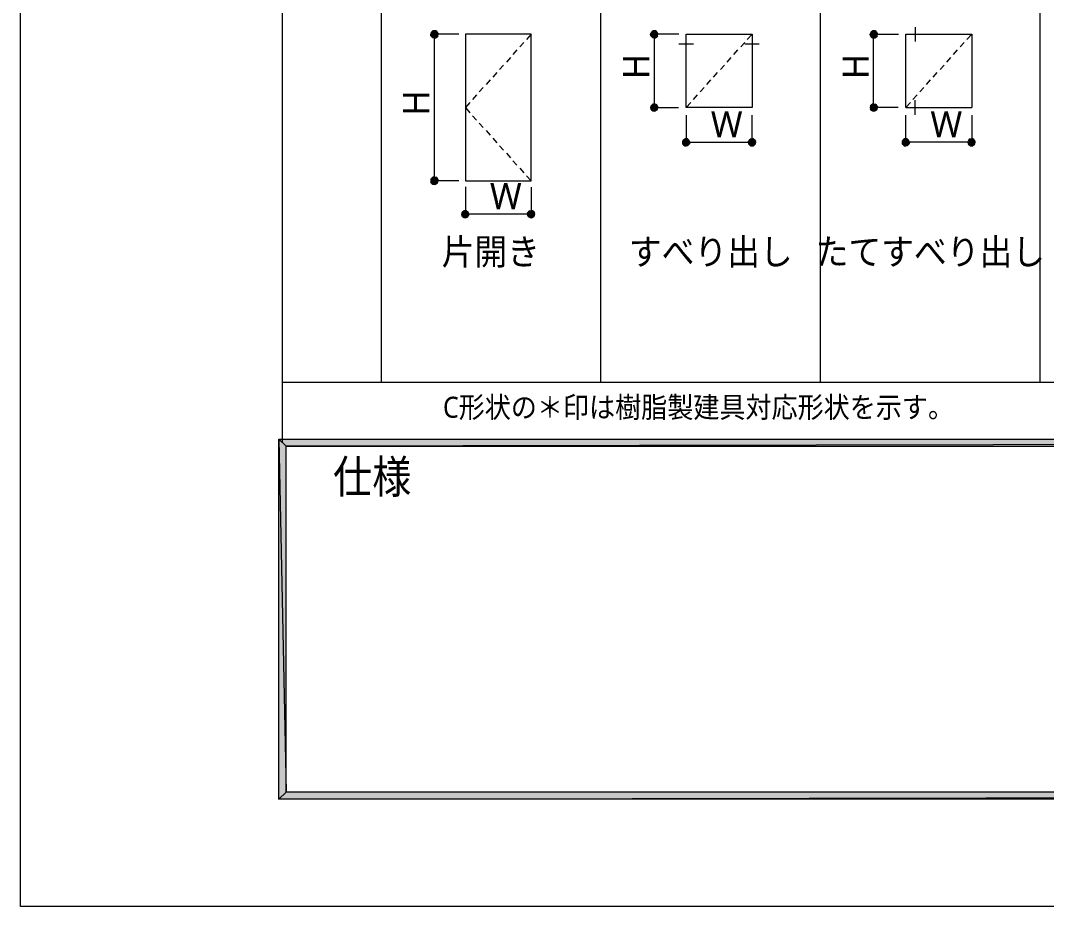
# Model space of a CAD drawing. Header units: millimetres. Extents: x 0 to 420, y 0 to 297.
# Drawn here: x 0.2 to 101.9, y 0 to 87.9 of the extents above; entities that cross this region are included whole.
import ezdxf
from ezdxf.enums import TextEntityAlignment as Align

# ---------------------------------------------------------------- set-up
doc = ezdxf.new("R2010")
doc.units = ezdxf.units.MM
doc.styles.add('kst32b', font='NotoSansJP-Variable.ttf')

msp = doc.modelspace()

# ---------------------------------------------------------------- hatches: boundary and pattern name
h = msp.add_hatch(color=7)
h.paths.add_polyline_path([(40.89, 86.61), (40.87, 86.49), (41.23, 86.49), (40.89, 86.61)])
h.paths.add_polyline_path([(40.87, 86.49), (41.23, 86.49), (40.89, 86.34), (40.87, 86.49)])
h.paths.add_polyline_path([(41.23, 86.49), (40.89, 86.34), (40.98, 86.23), (41.23, 86.49)])
h = msp.add_hatch(color=7)
h.paths.add_polyline_path([(41.23, 86.85), (41.08, 86.83), (41.23, 86.49), (41.23, 86.85)])
h.paths.add_polyline_path([(41.08, 86.83), (41.23, 86.49), (40.98, 86.74), (41.08, 86.83)])
h.paths.add_polyline_path([(41.23, 86.49), (40.98, 86.74), (40.89, 86.61), (41.23, 86.49)])
h = msp.add_hatch(color=7)
h.paths.add_polyline_path([(40.98, 86.23), (41.08, 86.15), (41.23, 86.49), (40.98, 86.23)])
h.paths.add_polyline_path([(41.08, 86.15), (41.23, 86.49), (41.23, 86.13), (41.08, 86.15)])
h.paths.add_polyline_path([(41.23, 86.49), (41.23, 86.13), (41.36, 86.15), (41.23, 86.49)])
for points in [[(41.36, 86.83), (41.23, 86.85), (41.23, 86.49), (41.36, 86.83)], [(63.16, 86.83), (63.03, 86.85), (63.03, 86.49), (63.16, 86.83)], [(84.94, 86.83), (84.79, 86.85), (84.79, 86.49), (84.94, 86.83)], [(62.89, 78.89), (63.03, 78.87), (63.03, 79.23), (62.89, 78.89)], [(84.67, 78.89), (84.79, 78.87), (84.79, 79.23), (84.67, 78.89)], [(65.85, 75.9), (65.83, 75.78), (66.19, 75.78), (65.85, 75.9)], [(73.07, 75.63), (73.09, 75.78), (72.73, 75.78), (73.07, 75.63)], [(87.63, 75.9), (87.61, 75.78), (87.97, 75.78), (87.63, 75.9)], [(94.83, 75.63), (94.87, 75.78), (94.51, 75.78), (94.83, 75.63)], [(41.08, 71.63), (41.23, 71.61), (41.23, 71.97), (41.08, 71.63)], [(43.96, 68.79), (43.92, 68.64), (44.3, 68.64), (43.96, 68.79)], [(51.16, 68.52), (51.18, 68.64), (50.82, 68.64), (51.16, 68.52)]]:
    msp.add_hatch(color=7).paths.add_polyline_path(points)
h = msp.add_hatch(color=7)
h.paths.add_polyline_path([(41.59, 86.49), (41.57, 86.61), (41.23, 86.49), (41.59, 86.49)])
h.paths.add_polyline_path([(41.57, 86.61), (41.23, 86.49), (41.49, 86.74), (41.57, 86.61)])
h.paths.add_polyline_path([(41.23, 86.49), (41.49, 86.74), (41.36, 86.83), (41.23, 86.49)])
h = msp.add_hatch(color=7)
h.paths.add_polyline_path([(41.36, 86.15), (41.49, 86.23), (41.23, 86.49), (41.36, 86.15)])
h.paths.add_polyline_path([(41.49, 86.23), (41.23, 86.49), (41.57, 86.34), (41.49, 86.23)])
h.paths.add_polyline_path([(41.23, 86.49), (41.57, 86.34), (41.59, 86.49), (41.23, 86.49)])
h = msp.add_hatch(color=7)
h.paths.add_polyline_path([(62.7, 86.61), (62.67, 86.49), (63.03, 86.49), (62.7, 86.61)])
h.paths.add_polyline_path([(62.67, 86.49), (63.03, 86.49), (62.7, 86.34), (62.67, 86.49)])
h.paths.add_polyline_path([(63.03, 86.49), (62.7, 86.34), (62.78, 86.23), (63.03, 86.49)])
h = msp.add_hatch(color=7)
h.paths.add_polyline_path([(63.03, 86.85), (62.89, 86.83), (63.03, 86.49), (63.03, 86.85)])
h.paths.add_polyline_path([(62.89, 86.83), (63.03, 86.49), (62.78, 86.74), (62.89, 86.83)])
h.paths.add_polyline_path([(63.03, 86.49), (62.78, 86.74), (62.7, 86.61), (63.03, 86.49)])
h = msp.add_hatch(color=7)
h.paths.add_polyline_path([(62.78, 86.23), (62.89, 86.15), (63.03, 86.49), (62.78, 86.23)])
h.paths.add_polyline_path([(62.89, 86.15), (63.03, 86.49), (63.03, 86.13), (62.89, 86.15)])
h.paths.add_polyline_path([(63.03, 86.49), (63.03, 86.13), (63.16, 86.15), (63.03, 86.49)])
h = msp.add_hatch(color=7)
h.paths.add_polyline_path([(63.39, 86.49), (63.37, 86.61), (63.03, 86.49), (63.39, 86.49)])
h.paths.add_polyline_path([(63.37, 86.61), (63.03, 86.49), (63.29, 86.74), (63.37, 86.61)])
h.paths.add_polyline_path([(63.03, 86.49), (63.29, 86.74), (63.16, 86.83), (63.03, 86.49)])
h = msp.add_hatch(color=7)
h.paths.add_polyline_path([(63.16, 86.15), (63.29, 86.23), (63.03, 86.49), (63.16, 86.15)])
h.paths.add_polyline_path([(63.29, 86.23), (63.03, 86.49), (63.37, 86.34), (63.29, 86.23)])
h.paths.add_polyline_path([(63.03, 86.49), (63.37, 86.34), (63.39, 86.49), (63.03, 86.49)])
h = msp.add_hatch(color=7)
h.paths.add_polyline_path([(84.48, 86.61), (84.43, 86.49), (84.79, 86.49), (84.48, 86.61)])
h.paths.add_polyline_path([(84.43, 86.49), (84.79, 86.49), (84.48, 86.34), (84.43, 86.49)])
h.paths.add_polyline_path([(84.79, 86.49), (84.48, 86.34), (84.54, 86.23), (84.79, 86.49)])
h = msp.add_hatch(color=7)
h.paths.add_polyline_path([(84.79, 86.85), (84.67, 86.83), (84.79, 86.49), (84.79, 86.85)])
h.paths.add_polyline_path([(84.67, 86.83), (84.79, 86.49), (84.54, 86.74), (84.67, 86.83)])
h.paths.add_polyline_path([(84.79, 86.49), (84.54, 86.74), (84.48, 86.61), (84.79, 86.49)])
h = msp.add_hatch(color=7)
h.paths.add_polyline_path([(84.54, 86.23), (84.67, 86.15), (84.79, 86.49), (84.54, 86.23)])
h.paths.add_polyline_path([(84.67, 86.15), (84.79, 86.49), (84.79, 86.13), (84.67, 86.15)])
h.paths.add_polyline_path([(84.79, 86.49), (84.79, 86.13), (84.94, 86.15), (84.79, 86.49)])
h = msp.add_hatch(color=7)
h.paths.add_polyline_path([(85.17, 86.49), (85.13, 86.61), (84.79, 86.49), (85.17, 86.49)])
h.paths.add_polyline_path([(85.13, 86.61), (84.79, 86.49), (85.07, 86.74), (85.13, 86.61)])
h.paths.add_polyline_path([(84.79, 86.49), (85.07, 86.74), (84.94, 86.83), (84.79, 86.49)])
h = msp.add_hatch(color=7)
h.paths.add_polyline_path([(84.94, 86.15), (85.07, 86.23), (84.79, 86.49), (84.94, 86.15)])
h.paths.add_polyline_path([(85.07, 86.23), (84.79, 86.49), (85.13, 86.34), (85.07, 86.23)])
h.paths.add_polyline_path([(84.79, 86.49), (85.13, 86.34), (85.17, 86.49), (84.79, 86.49)])
h = msp.add_hatch(color=7)
h.paths.add_polyline_path([(62.89, 79.57), (62.78, 79.48), (63.03, 79.23), (62.89, 79.57)])
h.paths.add_polyline_path([(62.78, 79.48), (63.03, 79.23), (62.7, 79.35), (62.78, 79.48)])
h.paths.add_polyline_path([(63.03, 79.23), (62.7, 79.35), (62.67, 79.23), (63.03, 79.23)])
h = msp.add_hatch(color=7)
h.paths.add_polyline_path([(63.29, 79.48), (63.16, 79.57), (63.03, 79.23), (63.29, 79.48)])
h.paths.add_polyline_path([(63.16, 79.57), (63.03, 79.23), (63.03, 79.59), (63.16, 79.57)])
h.paths.add_polyline_path([(63.03, 79.23), (63.03, 79.59), (62.89, 79.57), (63.03, 79.23)])
h = msp.add_hatch(color=7)
h.paths.add_polyline_path([(63.37, 79.08), (63.39, 79.23), (63.03, 79.23), (63.37, 79.08)])
h.paths.add_polyline_path([(63.39, 79.23), (63.03, 79.23), (63.37, 79.35), (63.39, 79.23)])
h.paths.add_polyline_path([(63.03, 79.23), (63.37, 79.35), (63.29, 79.48), (63.03, 79.23)])
h = msp.add_hatch(color=7)
h.paths.add_polyline_path([(84.67, 79.57), (84.54, 79.48), (84.79, 79.23), (84.67, 79.57)])
h.paths.add_polyline_path([(84.54, 79.48), (84.79, 79.23), (84.48, 79.35), (84.54, 79.48)])
h.paths.add_polyline_path([(84.79, 79.23), (84.48, 79.35), (84.43, 79.23), (84.79, 79.23)])
h = msp.add_hatch(color=7)
h.paths.add_polyline_path([(85.07, 79.48), (84.94, 79.57), (84.79, 79.23), (85.07, 79.48)])
h.paths.add_polyline_path([(84.94, 79.57), (84.79, 79.23), (84.79, 79.59), (84.94, 79.57)])
h.paths.add_polyline_path([(84.79, 79.23), (84.79, 79.59), (84.67, 79.57), (84.79, 79.23)])
h = msp.add_hatch(color=7)
h.paths.add_polyline_path([(85.13, 79.08), (85.17, 79.23), (84.79, 79.23), (85.13, 79.08)])
h.paths.add_polyline_path([(85.17, 79.23), (84.79, 79.23), (85.13, 79.35), (85.17, 79.23)])
h.paths.add_polyline_path([(84.79, 79.23), (85.13, 79.35), (85.07, 79.48), (84.79, 79.23)])
h = msp.add_hatch(color=7)
h.paths.add_polyline_path([(62.67, 79.23), (62.7, 79.08), (63.03, 79.23), (62.67, 79.23)])
h.paths.add_polyline_path([(62.7, 79.08), (63.03, 79.23), (62.78, 78.97), (62.7, 79.08)])
h.paths.add_polyline_path([(63.03, 79.23), (62.78, 78.97), (62.89, 78.89), (63.03, 79.23)])
h = msp.add_hatch(color=7)
h.paths.add_polyline_path([(63.03, 78.87), (63.16, 78.89), (63.03, 79.23), (63.03, 78.87)])
h.paths.add_polyline_path([(63.16, 78.89), (63.03, 79.23), (63.29, 78.97), (63.16, 78.89)])
h.paths.add_polyline_path([(63.03, 79.23), (63.29, 78.97), (63.37, 79.08), (63.03, 79.23)])
h = msp.add_hatch(color=7)
h.paths.add_polyline_path([(84.43, 79.23), (84.48, 79.08), (84.79, 79.23), (84.43, 79.23)])
h.paths.add_polyline_path([(84.48, 79.08), (84.79, 79.23), (84.54, 78.97), (84.48, 79.08)])
h.paths.add_polyline_path([(84.79, 79.23), (84.54, 78.97), (84.67, 78.89), (84.79, 79.23)])
h = msp.add_hatch(color=7)
h.paths.add_polyline_path([(84.79, 78.87), (84.94, 78.89), (84.79, 79.23), (84.79, 78.87)])
h.paths.add_polyline_path([(84.94, 78.89), (84.79, 79.23), (85.07, 78.97), (84.94, 78.89)])
h.paths.add_polyline_path([(84.79, 79.23), (85.07, 78.97), (85.13, 79.08), (84.79, 79.23)])
h = msp.add_hatch(color=7)
h.paths.add_polyline_path([(65.83, 75.78), (65.85, 75.63), (66.19, 75.78), (65.83, 75.78)])
h.paths.add_polyline_path([(65.85, 75.63), (66.19, 75.78), (65.93, 75.52), (65.85, 75.63)])
h.paths.add_polyline_path([(66.19, 75.78), (65.93, 75.52), (66.06, 75.44), (66.19, 75.78)])
h = msp.add_hatch(color=7)
h.paths.add_polyline_path([(66.19, 76.14), (66.06, 76.12), (66.19, 75.78), (66.19, 76.14)])
h.paths.add_polyline_path([(66.06, 76.12), (66.19, 75.78), (65.93, 76.03), (66.06, 76.12)])
h.paths.add_polyline_path([(66.19, 75.78), (65.93, 76.03), (65.85, 75.9), (66.19, 75.78)])
h = msp.add_hatch(color=7)
h.paths.add_polyline_path([(66.06, 75.44), (66.19, 75.42), (66.19, 75.78), (66.06, 75.44)])
h.paths.add_polyline_path([(66.19, 75.42), (66.19, 75.78), (66.34, 75.44), (66.19, 75.42)])
h.paths.add_polyline_path([(66.19, 75.78), (66.34, 75.44), (66.44, 75.52), (66.19, 75.78)])
h = msp.add_hatch(color=7)
h.paths.add_polyline_path([(66.53, 75.9), (66.44, 76.03), (66.19, 75.78), (66.53, 75.9)])
h.paths.add_polyline_path([(66.44, 76.03), (66.19, 75.78), (66.34, 76.12), (66.44, 76.03)])
h.paths.add_polyline_path([(66.19, 75.78), (66.34, 76.12), (66.19, 76.14), (66.19, 75.78)])
h = msp.add_hatch(color=7)
h.paths.add_polyline_path([(66.44, 75.52), (66.53, 75.63), (66.19, 75.78), (66.44, 75.52)])
h.paths.add_polyline_path([(66.53, 75.63), (66.19, 75.78), (66.55, 75.78), (66.53, 75.63)])
h.paths.add_polyline_path([(66.19, 75.78), (66.55, 75.78), (66.53, 75.9), (66.19, 75.78)])
h = msp.add_hatch(color=7)
h.paths.add_polyline_path([(72.47, 76.03), (72.39, 75.9), (72.73, 75.78), (72.47, 76.03)])
h.paths.add_polyline_path([(72.39, 75.9), (72.73, 75.78), (72.37, 75.78), (72.39, 75.9)])
h.paths.add_polyline_path([(72.73, 75.78), (72.37, 75.78), (72.39, 75.63), (72.73, 75.78)])
h = msp.add_hatch(color=7)
h.paths.add_polyline_path([(72.39, 75.63), (72.47, 75.52), (72.73, 75.78), (72.39, 75.63)])
h.paths.add_polyline_path([(72.47, 75.52), (72.73, 75.78), (72.58, 75.44), (72.47, 75.52)])
h.paths.add_polyline_path([(72.73, 75.78), (72.58, 75.44), (72.73, 75.42), (72.73, 75.78)])
h = msp.add_hatch(color=7)
h.paths.add_polyline_path([(72.86, 76.12), (72.73, 76.14), (72.73, 75.78), (72.86, 76.12)])
h.paths.add_polyline_path([(72.73, 76.14), (72.73, 75.78), (72.58, 76.12), (72.73, 76.14)])
h.paths.add_polyline_path([(72.73, 75.78), (72.58, 76.12), (72.47, 76.03), (72.73, 75.78)])
h = msp.add_hatch(color=7)
h.paths.add_polyline_path([(73.09, 75.78), (73.07, 75.9), (72.73, 75.78), (73.09, 75.78)])
h.paths.add_polyline_path([(73.07, 75.9), (72.73, 75.78), (72.98, 76.03), (73.07, 75.9)])
h.paths.add_polyline_path([(72.73, 75.78), (72.98, 76.03), (72.86, 76.12), (72.73, 75.78)])
h = msp.add_hatch(color=7)
h.paths.add_polyline_path([(72.73, 75.42), (72.86, 75.44), (72.73, 75.78), (72.73, 75.42)])
h.paths.add_polyline_path([(72.86, 75.44), (72.73, 75.78), (72.98, 75.52), (72.86, 75.44)])
h.paths.add_polyline_path([(72.73, 75.78), (72.98, 75.52), (73.07, 75.63), (72.73, 75.78)])
h = msp.add_hatch(color=7)
h.paths.add_polyline_path([(87.61, 75.78), (87.63, 75.63), (87.97, 75.78), (87.61, 75.78)])
h.paths.add_polyline_path([(87.63, 75.63), (87.97, 75.78), (87.71, 75.52), (87.63, 75.63)])
h.paths.add_polyline_path([(87.97, 75.78), (87.71, 75.52), (87.82, 75.44), (87.97, 75.78)])
h = msp.add_hatch(color=7)
h.paths.add_polyline_path([(87.97, 76.14), (87.82, 76.12), (87.97, 75.78), (87.97, 76.14)])
h.paths.add_polyline_path([(87.82, 76.12), (87.97, 75.78), (87.71, 76.03), (87.82, 76.12)])
h.paths.add_polyline_path([(87.97, 75.78), (87.71, 76.03), (87.63, 75.9), (87.97, 75.78)])
h = msp.add_hatch(color=7)
h.paths.add_polyline_path([(87.82, 75.44), (87.97, 75.42), (87.97, 75.78), (87.82, 75.44)])
h.paths.add_polyline_path([(87.97, 75.42), (87.97, 75.78), (88.12, 75.44), (87.97, 75.42)])
h.paths.add_polyline_path([(87.97, 75.78), (88.12, 75.44), (88.22, 75.52), (87.97, 75.78)])
h = msp.add_hatch(color=7)
h.paths.add_polyline_path([(88.31, 75.9), (88.22, 76.03), (87.97, 75.78), (88.31, 75.9)])
h.paths.add_polyline_path([(88.22, 76.03), (87.97, 75.78), (88.12, 76.12), (88.22, 76.03)])
h.paths.add_polyline_path([(87.97, 75.78), (88.12, 76.12), (87.97, 76.14), (87.97, 75.78)])
h = msp.add_hatch(color=7)
h.paths.add_polyline_path([(88.22, 75.52), (88.31, 75.63), (87.97, 75.78), (88.22, 75.52)])
h.paths.add_polyline_path([(88.31, 75.63), (87.97, 75.78), (88.33, 75.78), (88.31, 75.63)])
h.paths.add_polyline_path([(87.97, 75.78), (88.33, 75.78), (88.31, 75.9), (87.97, 75.78)])
h = msp.add_hatch(color=7)
h.paths.add_polyline_path([(94.23, 76.03), (94.17, 75.9), (94.51, 75.78), (94.23, 76.03)])
h.paths.add_polyline_path([(94.17, 75.9), (94.51, 75.78), (94.13, 75.78), (94.17, 75.9)])
h.paths.add_polyline_path([(94.51, 75.78), (94.13, 75.78), (94.17, 75.63), (94.51, 75.78)])
h = msp.add_hatch(color=7)
h.paths.add_polyline_path([(94.17, 75.63), (94.23, 75.52), (94.51, 75.78), (94.17, 75.63)])
h.paths.add_polyline_path([(94.23, 75.52), (94.51, 75.78), (94.36, 75.44), (94.23, 75.52)])
h.paths.add_polyline_path([(94.51, 75.78), (94.36, 75.44), (94.51, 75.42), (94.51, 75.78)])
h = msp.add_hatch(color=7)
h.paths.add_polyline_path([(94.64, 76.12), (94.51, 76.14), (94.51, 75.78), (94.64, 76.12)])
h.paths.add_polyline_path([(94.51, 76.14), (94.51, 75.78), (94.36, 76.12), (94.51, 76.14)])
h.paths.add_polyline_path([(94.51, 75.78), (94.36, 76.12), (94.23, 76.03), (94.51, 75.78)])
h = msp.add_hatch(color=7)
h.paths.add_polyline_path([(94.87, 75.78), (94.83, 75.9), (94.51, 75.78), (94.87, 75.78)])
h.paths.add_polyline_path([(94.83, 75.9), (94.51, 75.78), (94.76, 76.03), (94.83, 75.9)])
h.paths.add_polyline_path([(94.51, 75.78), (94.76, 76.03), (94.64, 76.12), (94.51, 75.78)])
h = msp.add_hatch(color=7)
h.paths.add_polyline_path([(94.51, 75.42), (94.64, 75.44), (94.51, 75.78), (94.51, 75.42)])
h.paths.add_polyline_path([(94.64, 75.44), (94.51, 75.78), (94.76, 75.52), (94.64, 75.44)])
h.paths.add_polyline_path([(94.51, 75.78), (94.76, 75.52), (94.83, 75.63), (94.51, 75.78)])
h = msp.add_hatch(color=7)
h.paths.add_polyline_path([(41.08, 72.31), (40.98, 72.22), (41.23, 71.97), (41.08, 72.31)])
h.paths.add_polyline_path([(40.98, 72.22), (41.23, 71.97), (40.89, 72.11), (40.98, 72.22)])
h.paths.add_polyline_path([(41.23, 71.97), (40.89, 72.11), (40.87, 71.97), (41.23, 71.97)])
h = msp.add_hatch(color=7)
h.paths.add_polyline_path([(41.49, 72.22), (41.36, 72.31), (41.23, 71.97), (41.49, 72.22)])
h.paths.add_polyline_path([(41.36, 72.31), (41.23, 71.97), (41.23, 72.33), (41.36, 72.31)])
h.paths.add_polyline_path([(41.23, 71.97), (41.23, 72.33), (41.08, 72.31), (41.23, 71.97)])
h = msp.add_hatch(color=7)
h.paths.add_polyline_path([(40.87, 71.97), (40.89, 71.82), (41.23, 71.97), (40.87, 71.97)])
h.paths.add_polyline_path([(40.89, 71.82), (41.23, 71.97), (40.98, 71.71), (40.89, 71.82)])
h.paths.add_polyline_path([(41.23, 71.97), (40.98, 71.71), (41.08, 71.63), (41.23, 71.97)])
h = msp.add_hatch(color=7)
h.paths.add_polyline_path([(41.57, 71.82), (41.59, 71.97), (41.23, 71.97), (41.57, 71.82)])
h.paths.add_polyline_path([(41.59, 71.97), (41.23, 71.97), (41.57, 72.11), (41.59, 71.97)])
h.paths.add_polyline_path([(41.23, 71.97), (41.57, 72.11), (41.49, 72.22), (41.23, 71.97)])
h = msp.add_hatch(color=7)
h.paths.add_polyline_path([(41.23, 71.61), (41.36, 71.63), (41.23, 71.97), (41.23, 71.61)])
h.paths.add_polyline_path([(41.36, 71.63), (41.23, 71.97), (41.49, 71.71), (41.36, 71.63)])
h.paths.add_polyline_path([(41.23, 71.97), (41.49, 71.71), (41.57, 71.82), (41.23, 71.97)])
h = msp.add_hatch(color=7)
h.paths.add_polyline_path([(43.92, 68.64), (43.96, 68.52), (44.3, 68.64), (43.92, 68.64)])
h.paths.add_polyline_path([(43.96, 68.52), (44.3, 68.64), (44.03, 68.39), (43.96, 68.52)])
h.paths.add_polyline_path([(44.3, 68.64), (44.03, 68.39), (44.15, 68.33), (44.3, 68.64)])
h = msp.add_hatch(color=7)
h.paths.add_polyline_path([(44.3, 69.02), (44.15, 68.98), (44.3, 68.64), (44.3, 69.02)])
h.paths.add_polyline_path([(44.15, 68.98), (44.3, 68.64), (44.03, 68.9), (44.15, 68.98)])
h.paths.add_polyline_path([(44.3, 68.64), (44.03, 68.9), (43.96, 68.79), (44.3, 68.64)])
h = msp.add_hatch(color=7)
h.paths.add_polyline_path([(44.15, 68.33), (44.3, 68.28), (44.3, 68.64), (44.15, 68.33)])
h.paths.add_polyline_path([(44.3, 68.28), (44.3, 68.64), (44.43, 68.33), (44.3, 68.28)])
h.paths.add_polyline_path([(44.3, 68.64), (44.43, 68.33), (44.56, 68.39), (44.3, 68.64)])
h = msp.add_hatch(color=7)
h.paths.add_polyline_path([(44.62, 68.79), (44.56, 68.9), (44.3, 68.64), (44.62, 68.79)])
h.paths.add_polyline_path([(44.56, 68.9), (44.3, 68.64), (44.43, 68.98), (44.56, 68.9)])
h.paths.add_polyline_path([(44.3, 68.64), (44.43, 68.98), (44.3, 69.02), (44.3, 68.64)])
h = msp.add_hatch(color=7)
h.paths.add_polyline_path([(44.56, 68.39), (44.62, 68.52), (44.3, 68.64), (44.56, 68.39)])
h.paths.add_polyline_path([(44.62, 68.52), (44.3, 68.64), (44.66, 68.64), (44.62, 68.52)])
h.paths.add_polyline_path([(44.3, 68.64), (44.66, 68.64), (44.62, 68.79), (44.3, 68.64)])
h = msp.add_hatch(color=7)
h.paths.add_polyline_path([(50.57, 68.9), (50.48, 68.79), (50.82, 68.64), (50.57, 68.9)])
h.paths.add_polyline_path([(50.48, 68.79), (50.82, 68.64), (50.46, 68.64), (50.48, 68.79)])
h.paths.add_polyline_path([(50.82, 68.64), (50.46, 68.64), (50.48, 68.52), (50.82, 68.64)])
h = msp.add_hatch(color=7)
h.paths.add_polyline_path([(50.48, 68.52), (50.57, 68.39), (50.82, 68.64), (50.48, 68.52)])
h.paths.add_polyline_path([(50.57, 68.39), (50.82, 68.64), (50.69, 68.33), (50.57, 68.39)])
h.paths.add_polyline_path([(50.82, 68.64), (50.69, 68.33), (50.82, 68.28), (50.82, 68.64)])
h = msp.add_hatch(color=7)
h.paths.add_polyline_path([(50.97, 68.98), (50.82, 69.02), (50.82, 68.64), (50.97, 68.98)])
h.paths.add_polyline_path([(50.82, 69.02), (50.82, 68.64), (50.69, 68.98), (50.82, 69.02)])
h.paths.add_polyline_path([(50.82, 68.64), (50.69, 68.98), (50.57, 68.9), (50.82, 68.64)])
h = msp.add_hatch(color=7)
h.paths.add_polyline_path([(51.18, 68.64), (51.16, 68.79), (50.82, 68.64), (51.18, 68.64)])
h.paths.add_polyline_path([(51.16, 68.79), (50.82, 68.64), (51.08, 68.9), (51.16, 68.79)])
h.paths.add_polyline_path([(50.82, 68.64), (51.08, 68.9), (50.97, 68.98), (50.82, 68.64)])
h = msp.add_hatch(color=7)
h.paths.add_polyline_path([(50.82, 68.28), (50.97, 68.33), (50.82, 68.64), (50.82, 68.28)])
h.paths.add_polyline_path([(50.97, 68.33), (50.82, 68.64), (51.08, 68.39), (50.97, 68.33)])
h.paths.add_polyline_path([(50.82, 68.64), (51.08, 68.39), (51.16, 68.52), (50.82, 68.64)])
h = msp.add_hatch(color=7)
h.paths.add_polyline_path([(393.83, 11.35), (394.53, 10.65), (393.83, 45.64), (393.83, 11.35)])
h.paths.add_polyline_path([(394.53, 10.65), (393.83, 45.64), (394.53, 46.33), (394.53, 10.65)])
h.paths.add_polyline_path([(393.83, 45.64), (394.53, 46.33), (26.52, 45.64), (393.83, 45.64)])
h.paths.add_polyline_path([(394.53, 46.33), (26.52, 45.64), (25.82, 46.33), (394.53, 46.33)])
h.paths.add_polyline_path([(26.52, 45.64), (25.82, 46.33), (26.52, 11.35), (26.52, 45.64)])
h.paths.add_polyline_path([(25.82, 46.33), (26.52, 11.35), (25.82, 10.65), (25.82, 46.33)])
h.paths.add_polyline_path([(26.52, 11.35), (25.82, 10.65), (393.83, 11.35), (26.52, 11.35)])
h.paths.add_polyline_path([(25.82, 10.65), (393.83, 11.35), (394.53, 10.65), (25.82, 10.65)])

# ---------------------------------------------------------------- linework, layer by layer
at = {"lineweight": 13}
msp.add_lwpolyline([(0.19, 0), (0.19, 296.97), (420.16, 296.97), (420.16, 0)], close=True, dxfattribs=at)
for points in [[(26.18, 46), (26.18, 270.45)], [(35.98, 51.99), (35.98, 160.61)], [(57.74, 51.99), (57.74, 160.61)], [(79.52, 51.99), (79.52, 160.61)], [(101.3, 51.99), (101.3, 160.61)], [(43.67, 86.49), (41.23, 86.49)], [(43.65, 71.97), (41.23, 71.97), (41.23, 86.49)], [(50.82, 86.49), (44.3, 86.49), (44.3, 71.97), (50.82, 71.97)], [(50.82, 86.49), (50.38, 85.98)], [(50.82, 71.97), (50.82, 86.49)], [(65.47, 86.49), (63.03, 86.49), (63.03, 79.23), (65.45, 79.23)], [(72.73, 79.23), (66.19, 79.23), (66.19, 86.49), (72.73, 86.49)], [(72.26, 85.98), (72.73, 86.49)], [(72.73, 86.49), (72.73, 79.23)], [(87.23, 79.23), (84.79, 79.23), (84.79, 86.49), (87.25, 86.49)], [(87.97, 79.23), (87.97, 86.49), (94.51, 86.49), (94.51, 79.23)], [(88.92, 87.21), (88.92, 85.77)], [(94.04, 85.98), (94.51, 86.49)], [(50.1, 85.68), (49.7, 85.24)], [(66.93, 85.51), (65.47, 85.51)], [(71.61, 85.24), (72.01, 85.68)], [(73.45, 85.51), (72.01, 85.51)], [(93.37, 85.24), (93.77, 85.68)], [(49.42, 84.94), (49.02, 84.5)], [(70.93, 84.5), (71.33, 84.94)], [(92.71, 84.5), (93.11, 84.94)], [(48.09, 83.44), (47.69, 82.99)], [(48.77, 84.2), (48.37, 83.74)], [(69.6, 82.99), (70, 83.44)], [(70.25, 83.74), (70.65, 84.2)], [(91.38, 82.99), (91.78, 83.44)], [(92.03, 83.74), (92.43, 84.2)], [(47.43, 82.7), (47.03, 82.25)], [(68.92, 82.25), (69.32, 82.7)], [(90.7, 82.25), (91.1, 82.7)], [(46.76, 81.96), (46.36, 81.51)], [(68.26, 81.51), (68.66, 81.96)], [(90.02, 81.51), (90.42, 81.96)], [(45.42, 80.48), (45.02, 80.03)], [(46.08, 81.22), (45.68, 80.77)], [(66.91, 80.03), (67.31, 80.48)], [(67.59, 80.77), (67.99, 81.22)], [(88.69, 80.03), (89.09, 80.48)], [(89.37, 80.77), (89.77, 81.22)], [(44.75, 79.73), (44.3, 79.23), (44.75, 78.72)], [(66.19, 79.23), (66.65, 79.73)], [(87.97, 79.23), (88.43, 79.73)], [(88.92, 78.51), (88.92, 79.95)], [(45.02, 78.42), (45.42, 77.98)], [(66.19, 78.46), (66.19, 75.78), (72.73, 75.78), (72.73, 78.46)], [(87.97, 79.23), (94.51, 79.23)], [(94.51, 78.46), (94.51, 75.78), (87.97, 75.78), (87.97, 78.46)], [(45.68, 77.68), (46.08, 77.24)], [(46.36, 76.94), (46.76, 76.5)], [(47.03, 76.2), (47.43, 75.73)], [(47.69, 75.44), (48.09, 74.99)], [(48.37, 74.7), (48.77, 74.25)], [(49.02, 73.96), (49.42, 73.51)], [(49.7, 73.22), (50.1, 72.77)], [(50.38, 72.47), (50.82, 71.97)], [(44.3, 71.35), (44.3, 68.64)], [(50.82, 71.33), (50.82, 68.64), (44.3, 68.64)], [(26.18, 51.99), (165.63, 51.99)]]:
    msp.add_lwpolyline(points, dxfattribs=at)
at = {"lineweight": 0}
for points in [[(40.89, 86.61), (40.87, 86.49), (41.23, 86.49)], [(40.87, 86.49), (41.23, 86.49), (40.89, 86.34)], [(41.23, 86.49), (40.98, 86.74), (40.89, 86.61)], [(41.23, 86.49), (40.89, 86.34), (40.98, 86.23)], [(41.08, 86.83), (41.23, 86.49), (40.98, 86.74)], [(40.98, 86.23), (41.08, 86.15), (41.23, 86.49)], [(41.23, 86.85), (41.08, 86.83), (41.23, 86.49)], [(41.08, 86.15), (41.23, 86.49), (41.23, 86.13)], [(41.36, 86.83), (41.23, 86.85), (41.23, 86.49)], [(41.23, 86.49), (41.49, 86.74), (41.36, 86.83)], [(41.57, 86.61), (41.23, 86.49), (41.49, 86.74)], [(41.59, 86.49), (41.57, 86.61), (41.23, 86.49)], [(41.23, 86.49), (41.23, 86.13), (41.36, 86.15)], [(41.36, 86.15), (41.49, 86.23), (41.23, 86.49)], [(41.49, 86.23), (41.23, 86.49), (41.57, 86.34)], [(41.23, 86.49), (41.57, 86.34), (41.59, 86.49)], [(62.7, 86.61), (62.67, 86.49), (63.03, 86.49)], [(62.67, 86.49), (63.03, 86.49), (62.7, 86.34)], [(63.03, 86.49), (62.78, 86.74), (62.7, 86.61)], [(63.03, 86.49), (62.7, 86.34), (62.78, 86.23)], [(62.89, 86.83), (63.03, 86.49), (62.78, 86.74)], [(62.78, 86.23), (62.89, 86.15), (63.03, 86.49)], [(63.03, 86.85), (62.89, 86.83), (63.03, 86.49)], [(62.89, 86.15), (63.03, 86.49), (63.03, 86.13)], [(63.16, 86.83), (63.03, 86.85), (63.03, 86.49)], [(63.03, 86.49), (63.29, 86.74), (63.16, 86.83)], [(63.37, 86.61), (63.03, 86.49), (63.29, 86.74)], [(63.39, 86.49), (63.37, 86.61), (63.03, 86.49)], [(63.03, 86.49), (63.03, 86.13), (63.16, 86.15)], [(63.16, 86.15), (63.29, 86.23), (63.03, 86.49)], [(63.29, 86.23), (63.03, 86.49), (63.37, 86.34)], [(63.03, 86.49), (63.37, 86.34), (63.39, 86.49)], [(84.48, 86.61), (84.43, 86.49), (84.79, 86.49)], [(84.43, 86.49), (84.79, 86.49), (84.48, 86.34)], [(84.79, 86.49), (84.54, 86.74), (84.48, 86.61)], [(84.79, 86.49), (84.48, 86.34), (84.54, 86.23)], [(84.67, 86.83), (84.79, 86.49), (84.54, 86.74)], [(84.54, 86.23), (84.67, 86.15), (84.79, 86.49)], [(84.79, 86.85), (84.67, 86.83), (84.79, 86.49)], [(84.67, 86.15), (84.79, 86.49), (84.79, 86.13)], [(84.94, 86.83), (84.79, 86.85), (84.79, 86.49)], [(84.79, 86.49), (85.07, 86.74), (84.94, 86.83)], [(85.13, 86.61), (84.79, 86.49), (85.07, 86.74)], [(85.17, 86.49), (85.13, 86.61), (84.79, 86.49)], [(84.79, 86.49), (84.79, 86.13), (84.94, 86.15)], [(84.94, 86.15), (85.07, 86.23), (84.79, 86.49)], [(85.07, 86.23), (84.79, 86.49), (85.13, 86.34)], [(84.79, 86.49), (85.13, 86.34), (85.17, 86.49)], [(62.78, 79.48), (63.03, 79.23), (62.7, 79.35)], [(62.89, 79.57), (62.78, 79.48), (63.03, 79.23)], [(63.03, 79.23), (63.03, 79.59), (62.89, 79.57)], [(63.16, 79.57), (63.03, 79.23), (63.03, 79.59)], [(63.29, 79.48), (63.16, 79.57), (63.03, 79.23)], [(63.03, 79.23), (63.37, 79.35), (63.29, 79.48)], [(84.54, 79.48), (84.79, 79.23), (84.48, 79.35)], [(84.67, 79.57), (84.54, 79.48), (84.79, 79.23)], [(84.79, 79.23), (84.79, 79.59), (84.67, 79.57)], [(84.94, 79.57), (84.79, 79.23), (84.79, 79.59)], [(85.07, 79.48), (84.94, 79.57), (84.79, 79.23)], [(84.79, 79.23), (85.13, 79.35), (85.07, 79.48)], [(63.03, 79.23), (62.7, 79.35), (62.67, 79.23)], [(62.67, 79.23), (62.7, 79.08), (63.03, 79.23)], [(62.7, 79.08), (63.03, 79.23), (62.78, 78.97)], [(63.03, 79.23), (62.78, 78.97), (62.89, 78.89)], [(62.89, 78.89), (63.03, 78.87), (63.03, 79.23)], [(63.39, 79.23), (63.03, 79.23), (63.37, 79.35)], [(63.03, 78.87), (63.16, 78.89), (63.03, 79.23)], [(63.16, 78.89), (63.03, 79.23), (63.29, 78.97)], [(63.03, 79.23), (63.29, 78.97), (63.37, 79.08)], [(63.37, 79.08), (63.39, 79.23), (63.03, 79.23)], [(84.79, 79.23), (84.48, 79.35), (84.43, 79.23)], [(84.43, 79.23), (84.48, 79.08), (84.79, 79.23)], [(84.48, 79.08), (84.79, 79.23), (84.54, 78.97)], [(84.79, 79.23), (84.54, 78.97), (84.67, 78.89)], [(84.67, 78.89), (84.79, 78.87), (84.79, 79.23)], [(85.17, 79.23), (84.79, 79.23), (85.13, 79.35)], [(84.79, 78.87), (84.94, 78.89), (84.79, 79.23)], [(84.94, 78.89), (84.79, 79.23), (85.07, 78.97)], [(84.79, 79.23), (85.07, 78.97), (85.13, 79.08)], [(85.13, 79.08), (85.17, 79.23), (84.79, 79.23)], [(65.85, 75.9), (65.83, 75.78), (66.19, 75.78)], [(65.83, 75.78), (65.85, 75.63), (66.19, 75.78)], [(66.19, 75.78), (65.93, 76.03), (65.85, 75.9)], [(65.85, 75.63), (66.19, 75.78), (65.93, 75.52)], [(66.06, 76.12), (66.19, 75.78), (65.93, 76.03)], [(66.19, 75.78), (65.93, 75.52), (66.06, 75.44)], [(66.19, 76.14), (66.06, 76.12), (66.19, 75.78)], [(66.06, 75.44), (66.19, 75.42), (66.19, 75.78)], [(66.19, 75.78), (66.34, 76.12), (66.19, 76.14)], [(66.44, 76.03), (66.19, 75.78), (66.34, 76.12)], [(66.53, 75.9), (66.44, 76.03), (66.19, 75.78)], [(66.19, 75.78), (66.55, 75.78), (66.53, 75.9)], [(66.19, 75.42), (66.19, 75.78), (66.34, 75.44)], [(66.19, 75.78), (66.34, 75.44), (66.44, 75.52)], [(66.44, 75.52), (66.53, 75.63), (66.19, 75.78)], [(66.53, 75.63), (66.19, 75.78), (66.55, 75.78)], [(72.39, 75.9), (72.73, 75.78), (72.37, 75.78)], [(72.73, 75.78), (72.37, 75.78), (72.39, 75.63)], [(72.47, 76.03), (72.39, 75.9), (72.73, 75.78)], [(72.39, 75.63), (72.47, 75.52), (72.73, 75.78)], [(72.73, 75.78), (72.58, 76.12), (72.47, 76.03)], [(72.47, 75.52), (72.73, 75.78), (72.58, 75.44)], [(72.73, 76.14), (72.73, 75.78), (72.58, 76.12)], [(72.73, 75.78), (72.58, 75.44), (72.73, 75.42)], [(72.86, 76.12), (72.73, 76.14), (72.73, 75.78)], [(72.73, 75.78), (72.98, 76.03), (72.86, 76.12)], [(73.07, 75.9), (72.73, 75.78), (72.98, 76.03)], [(73.09, 75.78), (73.07, 75.9), (72.73, 75.78)], [(72.73, 75.42), (72.86, 75.44), (72.73, 75.78)], [(72.86, 75.44), (72.73, 75.78), (72.98, 75.52)], [(72.73, 75.78), (72.98, 75.52), (73.07, 75.63)], [(73.07, 75.63), (73.09, 75.78), (72.73, 75.78)], [(87.63, 75.9), (87.61, 75.78), (87.97, 75.78)], [(87.61, 75.78), (87.63, 75.63), (87.97, 75.78)], [(87.97, 75.78), (87.71, 76.03), (87.63, 75.9)], [(87.63, 75.63), (87.97, 75.78), (87.71, 75.52)], [(87.82, 76.12), (87.97, 75.78), (87.71, 76.03)], [(87.97, 75.78), (87.71, 75.52), (87.82, 75.44)], [(87.97, 76.14), (87.82, 76.12), (87.97, 75.78)], [(87.82, 75.44), (87.97, 75.42), (87.97, 75.78)], [(87.97, 75.78), (88.12, 76.12), (87.97, 76.14)], [(88.22, 76.03), (87.97, 75.78), (88.12, 76.12)], [(88.31, 75.9), (88.22, 76.03), (87.97, 75.78)], [(87.97, 75.78), (88.33, 75.78), (88.31, 75.9)], [(87.97, 75.42), (87.97, 75.78), (88.12, 75.44)], [(87.97, 75.78), (88.12, 75.44), (88.22, 75.52)], [(88.22, 75.52), (88.31, 75.63), (87.97, 75.78)], [(88.31, 75.63), (87.97, 75.78), (88.33, 75.78)], [(94.17, 75.9), (94.51, 75.78), (94.13, 75.78)], [(94.51, 75.78), (94.13, 75.78), (94.17, 75.63)], [(94.23, 76.03), (94.17, 75.9), (94.51, 75.78)], [(94.17, 75.63), (94.23, 75.52), (94.51, 75.78)], [(94.51, 75.78), (94.36, 76.12), (94.23, 76.03)], [(94.23, 75.52), (94.51, 75.78), (94.36, 75.44)], [(94.51, 76.14), (94.51, 75.78), (94.36, 76.12)], [(94.51, 75.78), (94.36, 75.44), (94.51, 75.42)], [(94.64, 76.12), (94.51, 76.14), (94.51, 75.78)], [(94.51, 75.78), (94.76, 76.03), (94.64, 76.12)], [(94.83, 75.9), (94.51, 75.78), (94.76, 76.03)], [(94.87, 75.78), (94.83, 75.9), (94.51, 75.78)], [(94.51, 75.42), (94.64, 75.44), (94.51, 75.78)], [(94.64, 75.44), (94.51, 75.78), (94.76, 75.52)], [(94.51, 75.78), (94.76, 75.52), (94.83, 75.63)], [(94.83, 75.63), (94.87, 75.78), (94.51, 75.78)], [(41.08, 72.31), (40.98, 72.22), (41.23, 71.97)], [(41.23, 71.97), (41.23, 72.33), (41.08, 72.31)], [(41.36, 72.31), (41.23, 71.97), (41.23, 72.33)], [(41.49, 72.22), (41.36, 72.31), (41.23, 71.97)], [(41.23, 71.97), (40.89, 72.11), (40.87, 71.97)], [(40.87, 71.97), (40.89, 71.82), (41.23, 71.97)], [(40.98, 72.22), (41.23, 71.97), (40.89, 72.11)], [(40.89, 71.82), (41.23, 71.97), (40.98, 71.71)], [(41.23, 71.97), (40.98, 71.71), (41.08, 71.63)], [(41.08, 71.63), (41.23, 71.61), (41.23, 71.97)], [(41.23, 71.97), (41.57, 72.11), (41.49, 72.22)], [(41.59, 71.97), (41.23, 71.97), (41.57, 72.11)], [(41.23, 71.61), (41.36, 71.63), (41.23, 71.97)], [(41.36, 71.63), (41.23, 71.97), (41.49, 71.71)], [(41.23, 71.97), (41.49, 71.71), (41.57, 71.82)], [(41.57, 71.82), (41.59, 71.97), (41.23, 71.97)], [(43.96, 68.79), (43.92, 68.64), (44.3, 68.64)], [(43.92, 68.64), (43.96, 68.52), (44.3, 68.64)], [(44.3, 68.64), (44.03, 68.9), (43.96, 68.79)], [(43.96, 68.52), (44.3, 68.64), (44.03, 68.39)], [(44.15, 68.98), (44.3, 68.64), (44.03, 68.9)], [(44.3, 68.64), (44.03, 68.39), (44.15, 68.33)], [(44.3, 69.02), (44.15, 68.98), (44.3, 68.64)], [(44.15, 68.33), (44.3, 68.28), (44.3, 68.64)], [(44.3, 68.64), (44.43, 68.98), (44.3, 69.02)], [(44.56, 68.9), (44.3, 68.64), (44.43, 68.98)], [(44.62, 68.79), (44.56, 68.9), (44.3, 68.64)], [(44.3, 68.64), (44.66, 68.64), (44.62, 68.79)], [(44.3, 68.28), (44.3, 68.64), (44.43, 68.33)], [(44.3, 68.64), (44.43, 68.33), (44.56, 68.39)], [(44.56, 68.39), (44.62, 68.52), (44.3, 68.64)], [(44.62, 68.52), (44.3, 68.64), (44.66, 68.64)], [(50.48, 68.79), (50.82, 68.64), (50.46, 68.64)], [(50.82, 68.64), (50.46, 68.64), (50.48, 68.52)], [(50.57, 68.9), (50.48, 68.79), (50.82, 68.64)], [(50.48, 68.52), (50.57, 68.39), (50.82, 68.64)], [(50.82, 68.64), (50.69, 68.98), (50.57, 68.9)], [(50.57, 68.39), (50.82, 68.64), (50.69, 68.33)], [(50.82, 69.02), (50.82, 68.64), (50.69, 68.98)], [(50.82, 68.64), (50.69, 68.33), (50.82, 68.28)], [(50.97, 68.98), (50.82, 69.02), (50.82, 68.64)], [(50.82, 68.64), (51.08, 68.9), (50.97, 68.98)], [(51.16, 68.79), (50.82, 68.64), (51.08, 68.9)], [(51.18, 68.64), (51.16, 68.79), (50.82, 68.64)], [(50.82, 68.28), (50.97, 68.33), (50.82, 68.64)], [(50.97, 68.33), (50.82, 68.64), (51.08, 68.39)], [(50.82, 68.64), (51.08, 68.39), (51.16, 68.52)], [(51.16, 68.52), (51.18, 68.64), (50.82, 68.64)], [(394.53, 46.33), (26.52, 45.64), (25.82, 46.33)], [(26.52, 45.64), (25.82, 46.33), (26.52, 11.35)], [(25.82, 46.33), (26.52, 11.35), (25.82, 10.65)], [(393.83, 45.64), (394.53, 46.33), (26.52, 45.64)], [(26.52, 11.35), (25.82, 10.65), (393.83, 11.35)], [(25.82, 10.65), (393.83, 11.35), (394.53, 10.65)]]:
    msp.add_lwpolyline(points, close=True, dxfattribs=at)

# ---------------------------------------------------------------- texts
at = {"style": 'kst32b'}
for p in [(62.53, 82.04), (84.31, 82.04), (40.72, 78.42)]:
    msp.add_text('H', height=2.6, rotation=90, dxfattribs=at).set_placement(p)
for p in [(68.64, 76.26), (90.42, 76.26), (46.74, 69.15)]:
    msp.add_text('W', height=2.6, dxfattribs=at).set_placement(p)
for s, height, p, p2 in [('片開き', 2.599, (41.95, 63.63), (51.7, 63.63)), ('すべり出し', 2.599, (60.52, 63.63), (76.76, 63.63)), ('たてすべり出し', 2.599, (79.04, 63.63), (101.78, 63.63)), ('C形状の＊印は樹脂製建具対応形状を示す。', 2.0791, (42.08, 48.47), (92.76, 48.47)), ('仕様', 3.273, (31.18, 40.98), (38.94, 40.98))]:
    msp.add_text(s, height=height, dxfattribs=at).set_placement(p, p2, align=Align.FIT)

doc.saveas('drawing.dxf')
